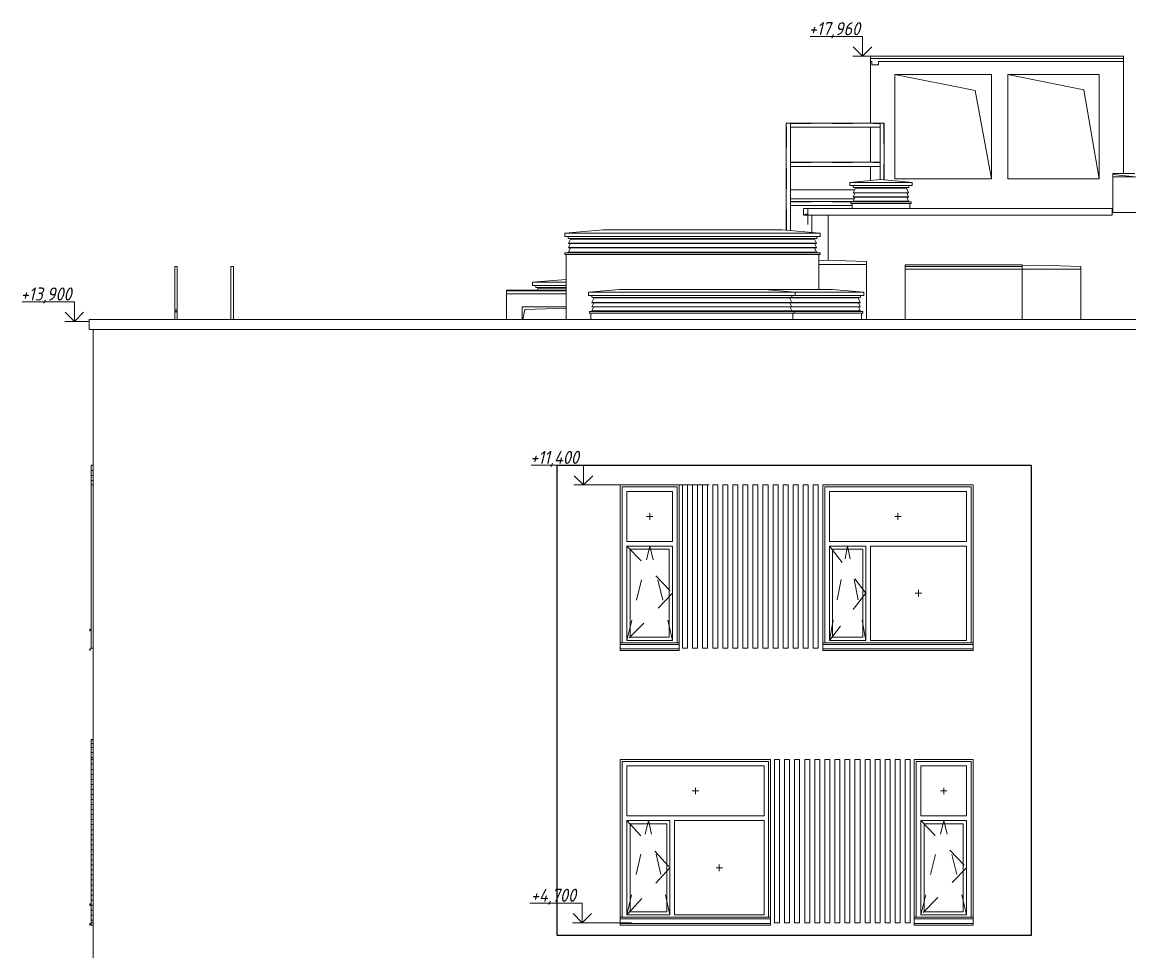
# Model space of a CAD drawing. Header units: millimetres. Extents: x -2128 to 116635, y -18248 to 18481.
# Drawn here: x -1435 to 15519, y 4256 to 18481 of the extents above; entities that cross this region are included whole.
import ezdxf

# ---------------------------------------------------------------- set-up
doc = ezdxf.new("R2010")
doc.units = ezdxf.units.MM
doc.linetypes.add('IMPORT-Невидимая', pattern=[391.222223, 282.222223, -109])
doc.linetypes.add('Штрих', pattern=[635, 317.5, -317.5])
for name, color, linetype, lineweight in [('A-DETL-1', 7, 'Continuous', 5), ('A-DETL-2', 7, 'IMPORT-Невидимая', 5), ('A-DETL-GENF', 7, 'Continuous', 9), ('A-FLOR', 7, 'Continuous', 9), ('A-GENM', 7, 'Continuous', 9), ('A-GENM-HDLN', 7, 'Штрих', 5), ('A-GLAZ-1', 7, 'Continuous', 5), ('A-GLAZ-2', 7, 'Штрих', 5), ('A-ROOF', 7, 'Continuous', 9), ('A-WALL', 7, 'Continuous', 5), ('G-ANNO-DIMS', 7, 'Continuous', 9), ('G-ANNO-DIMS-1', 7, 'Continuous', 20), ('I-WALL', 7, 'Continuous', 5), ('S-BEAM', 7, 'Continuous', 9)]:
    doc.layers.add(name, color=color, linetype=linetype, lineweight=lineweight)
doc.styles.add('ISOCPEUR_I_1', font='isocpeui.ttf', dxfattribs={"width": 0.9, "height": 200})

msp = doc.modelspace()

# ---------------------------------------------------------------- linework, layer by layer
at = {"color": 1}
for p, q in [((6755.6, 11700), (14007, 11700)), ((6755.6, 4506), (6755.6, 11700)), ((14007, 11700), (14007, 4506)), ((14007, 4506), (6755.6, 4506))]:
    msp.add_line(p, q, dxfattribs=at)
at = {"layer": 'A-DETL-1'}
msp.add_line((-410, 13900), (-460, 13900), dxfattribs=at)
at = {"layer": 'A-DETL-2'}
msp.add_line((11550, 17959.6), (11390, 17959.6), dxfattribs=at)
at = {"layer": 'A-DETL-GENF'}
for p, q in [((10590, 15385), (10590, 15530)), ((10590, 15530), (10590, 15385)), ((10590, 15385), (10590, 15530)), ((10590, 15530), (10590, 15385))]:
    msp.add_line(p, q, dxfattribs=at)
at = {"layer": 'A-FLOR'}
for p, q in [((15260, 16165), (15595, 16165)), ((15260, 16165), (15260, 16115)), ((15595, 16115), (15260, 16115))]:
    msp.add_line(p, q, dxfattribs=at)
at = {"layer": 'A-GENM'}
for p, q in [((10260, 16937), (10323, 16937)), ((10260, 16937), (10260, 15295.5)), ((10323, 15290), (10323, 16937)), ((11697, 16937), (10323, 16937)), ((10323, 16874), (11697, 16874)), ((11697, 16937), (11760, 16937)), ((11697, 16937), (11697, 16070.4)), ((11760, 16067.2), (11760, 16937)), ((11697, 16337), (10323, 16337)), ((10323, 16274), (11697, 16274)), ((11697, 15950.6), (11697, 15942.1)), ((11760, 15942.1), (11760, 15950.3)), ((10323, 15917), (11308.8, 15917)), ((10323, 15777), (11302.9, 15777)), ((11286.9, 15737), (10323, 15737)), ((10323, 15674), (11270, 15674)), ((10524.2, 15629.9), (10524.2, 15530)), ((10524.2, 15629.9), (10590, 15629.9)), ((10590, 15628.2), (10524.2, 15629.9)), ((10526.3, 15531.9), (10526.3, 15628.8)), ((10526.3, 15628.8), (10590, 15627.2)), ((10590, 15629.9), (10590, 15530)), ((15250, 15629.9), (10590, 15629.9)), ((15250, 15629.9), (15250, 15530)), ((10524.2, 15530), (10558.6, 15541.4)), ((10590, 15530), (10524.2, 15530)), ((10557.4, 15542.2), (10526.3, 15531.9)), ((10557.4, 15542.2), (10590, 15542.2)), ((10558.6, 15541.4), (10557.4, 15542.2)), ((10558.6, 15541.4), (10590, 15541.4)), ((10590, 15530), (15250, 15530)), ((10260, 15170.2), (10260, 15162.1)), ((10260, 15096.6), (10260, 15093.8)), ((10323, 15162.1), (10323, 15170.2)), ((10323, 15093.8), (10323, 15096.6)), ((10260, 15028.3), (10260, 15025.6)), ((10323, 15025.6), (10323, 15028.3)), ((900, 14735.4), (900, 14073.9)), ((932, 14743.4), (908, 14743.4)), ((940, 14073.9), (940, 14735.4)), ((1760.2, 14737.2), (1760, 14735.4)), ((1760, 14735.4), (1760, 13930)), ((1760.8, 14738.9), (1760.2, 14737.2)), ((1761.7, 14740.4), (1760.8, 14738.9)), ((1763, 14741.7), (1761.7, 14740.4)), ((1764.5, 14742.6), (1763, 14741.7)), ((1766.2, 14743.2), (1764.5, 14742.6)), ((1768, 14743.4), (1766.2, 14743.2)), ((1792, 14743.4), (1768, 14743.4)), ((1793.8, 14743.2), (1792, 14743.4)), ((1795.5, 14742.6), (1793.8, 14743.2)), ((1797, 14741.7), (1795.5, 14742.6)), ((1798.3, 14740.4), (1797, 14741.7)), ((1799.2, 14738.9), (1798.3, 14740.4)), ((1799.8, 14737.2), (1799.2, 14738.9)), ((1800, 14735.4), (1799.8, 14737.2)), ((1800, 13930), (1800, 14735.4)), ((900, 14073.9), (900, 14055)), ((904, 14055), (904, 14073.9)), ((932, 14080.2), (908, 14080.2)), ((908, 14077.1), (932, 14077.1)), ((936, 14073.9), (936, 14055)), ((940, 14055), (940, 14073.9)), ((-410, 13930), (21710, 13930)), ((-410, 13930), (-410, 13783)), ((900, 14055), (900, 13930)), ((932, 14051.9), (908, 14051.9)), ((908, 14048.7), (932, 14048.7)), ((940, 13930), (940, 14055)), ((-402.9, 13775.9), (21702.9, 13775.9))]:
    msp.add_line(p, q, dxfattribs=at)
at = {"layer": 'A-GENM', "flags": 128}
for points in [[(908, 14743.4), (906.2, 14743.2), (904.5, 14742.6), (903, 14741.7), (901.7, 14740.4), (900.8, 14738.9), (900.2, 14737.2), (900, 14735.4)], [(940, 14735.4), (939.8, 14737.2), (939.2, 14738.9), (938.3, 14740.4), (937, 14741.7), (935.5, 14742.6), (933.8, 14743.2), (932, 14743.4)]]:
    msp.add_lwpolyline(points, dxfattribs=at)
at = {"layer": 'A-GENM'}
for centre, major_axis, start_param, end_param in [((908, 14073.9), (8, 0), 1.5707963, 3.1415927), ((908, 14073.9), (4, 0), 1.5707963, 3.1415927), ((932, 14073.9), (8, 0), 0, 1.5707963), ((932, 14073.9), (4, 0), 0, 1.5707963), ((908, 14055), (8, 0), 3.1415927, 4.712389), ((908, 14055), (4, 0), 3.1415927, 4.712389), ((932, 14055), (8, 0), 4.712389, 6.2831853), ((932, 14055), (4, 0), 4.712389, 6.2831853)]:
    msp.add_ellipse(centre, major_axis=major_axis, ratio=0.7884183, start_param=start_param, end_param=end_param, dxfattribs=at)
msp.add_open_spline([(-410, 13783), (-410, 13782.5), (-409.9, 13781.3), (-409.4, 13780), (-408.8, 13779), (-408.3, 13778.4), (-407.7, 13777.8), (-407, 13777.2), (-406.3, 13776.8), (-405.5, 13776.4), (-404.7, 13776.1), (-403.9, 13776), (-403, 13775.9), (-402.5, 13775.9), (-402.2, 13776)], degree=3, knots=[0, 0, 0, 0, 0.11111111, 0.22222222, 0.27777778, 0.33333333, 0.38888889, 0.44444444, 0.5, 0.55555556, 0.61111111, 0.66666667, 0.72222222, 0.77777778, 0.77777778, 0.77777778, 0.77777778], dxfattribs=at)
msp.add_open_spline([(-403.9, 13776), (-403.6, 13776), (-403, 13775.9), (-402.5, 13775.9), (-402.2, 13776)], degree=3, dxfattribs=at)
at = {"layer": 'A-GENM-HDLN'}
for p, q in [((10266, 16937), (10260, 16937)), ((10323, 16937), (10266, 16937)), ((10266, 15295), (10266, 16937)), ((10323, 16931), (11697, 16931)), ((11697, 16937), (11754, 16937)), ((11754, 16937), (11760, 16937)), ((11754, 16937), (11754, 16067.7)), ((10323, 16331), (11697, 16331)), ((11754, 15950.3), (11754, 15942.1)), ((10323, 15731), (11250, 15731)), ((10266, 15162.1), (10266, 15170.2)), ((10266, 15093.8), (10266, 15096.6)), ((10266, 15025.6), (10266, 15028.3))]:
    msp.add_line(p, q, dxfattribs=at)
at = {"layer": 'A-GLAZ-1'}
for p, q in [((13153.3, 17433.3), (11920, 17680)), ((14816.7, 17446.7), (13650, 17680)), ((13400, 16085), (13153.3, 17433.3)), ((15050, 16085), (14816.7, 17446.7)), ((6230, 13930), (6260.8, 14084.2)), ((6260.8, 14084.2), (6890, 14104.4)), ((7720, 11400), (7720, 8902.5)), ((8620, 11400), (7720, 11400)), ((7750, 8985), (7750, 11370)), ((7750, 11370), (8590, 11370)), ((8590, 11370), (8590, 8985)), ((8620, 8902.5), (8620, 11400)), ((10820, 11400), (10820, 8902.5)), ((13120, 11400), (10820, 11400)), ((10850, 11370), (10850, 8985)), ((13090, 11370), (10850, 11370)), ((13090, 8985), (13090, 11370)), ((13120, 8902.5), (13120, 11400)), ((7820, 11300), (7820, 10535)), ((7820, 11300), (8520, 11300)), ((8520, 10535), (8520, 11300)), ((10920, 10535), (10920, 11300)), ((10920, 11300), (13020, 11300)), ((13020, 11300), (13020, 10535)), ((8520, 10535), (7820, 10535)), ((10920, 10535), (13020, 10535)), ((7820, 10465), (7820, 9020)), ((7820, 10465), (8520, 10465)), ((7870, 10415), (7870, 9070)), ((7870, 10415), (8470, 10415)), ((8470, 9070), (8470, 10415)), ((8520, 9020), (8520, 10465)), ((10920, 9020), (10920, 10465)), ((10920, 10465), (11480, 10465)), ((10970, 10415), (10970, 9070)), ((10970, 10415), (11430, 10415)), ((11430, 9070), (11430, 10415)), ((11480, 10465), (11480, 9020)), ((11550, 9020), (11550, 10465)), ((11550, 10465), (13020, 10465)), ((13020, 10465), (13020, 9020)), ((-380, 9195.6), (-400, 9191)), ((-400, 9191), (-400, 9166)), ((-400, 9166), (-394, 9166)), ((-399, 9190.2), (-380, 9194.6)), ((-399, 9167), (-399, 9190.2)), ((-394.7, 9167), (-399, 9167)), ((-389.8, 9180.4), (-394.7, 9167)), ((-394, 9166), (-388.9, 9180.1)), ((-388.9, 9180.1), (-389.8, 9180.4)), ((7820, 9020), (8520, 9020)), ((7870, 9070), (8470, 9070)), ((11480, 9020), (10920, 9020)), ((10970, 9070), (11430, 9070)), ((13020, 9020), (11550, 9020)), ((-350, 8902.5), (-400, 8891)), ((-400, 8891), (-400, 8866)), ((-400, 8866), (-394, 8866)), ((-399, 8890.2), (-350, 8901.5)), ((-399, 8867), (-399, 8890.2)), ((-394.7, 8867), (-399, 8867)), ((-389.8, 8880.4), (-394.7, 8867)), ((-394, 8866), (-388.9, 8880.1)), ((-388.9, 8880.1), (-389.8, 8880.4)), ((8620, 8985), (7720, 8985)), ((8620, 8960), (7720, 8960)), ((7720, 8891), (7720, 8902.5)), ((7720, 8866), (7720, 8891)), ((7720, 8891), (8620, 8891)), ((8620, 8866), (7720, 8866)), ((8620, 8902.5), (8620, 8891)), ((8620, 8891), (8620, 8866)), ((13120, 8985), (10820, 8985)), ((13120, 8960), (10820, 8960)), ((10820, 8891), (10820, 8902.5)), ((10820, 8866), (10820, 8891)), ((10820, 8891), (13120, 8891)), ((13120, 8866), (10820, 8866)), ((13120, 8902.5), (13120, 8891)), ((13120, 8891), (13120, 8866)), ((7720, 7200), (7720, 4702.5)), ((10020, 7200), (7720, 7200)), ((7750, 7170), (7750, 4785)), ((9990, 7170), (7750, 7170)), ((9990, 4785), (9990, 7170)), ((10020, 4702.5), (10020, 7200)), ((12220, 7200), (12220, 4702.5)), ((13120, 7200), (12220, 7200)), ((12250, 4785), (12250, 7170)), ((12250, 7170), (13090, 7170)), ((13090, 7170), (13090, 4785)), ((13120, 4702.5), (13120, 7200)), ((7820, 6335), (7820, 7100)), ((7820, 7100), (9920, 7100)), ((9920, 7100), (9920, 6335)), ((12320, 7100), (12320, 6335)), ((12320, 7100), (13020, 7100)), ((13020, 6335), (13020, 7100)), ((7820, 6335), (9920, 6335)), ((13020, 6335), (12320, 6335)), ((7820, 4820), (7820, 6265)), ((7820, 6265), (8480, 6265)), ((7870, 6215), (7870, 4870)), ((7870, 6215), (8430, 6215)), ((8430, 4870), (8430, 6215)), ((8480, 6265), (8480, 4820)), ((8550, 4820), (8550, 6265)), ((8550, 6265), (9920, 6265)), ((9920, 6265), (9920, 4820)), ((12320, 6265), (12320, 4820)), ((12320, 6265), (13020, 6265)), ((12370, 6215), (12370, 4870)), ((12370, 6215), (12970, 6215)), ((12970, 4870), (12970, 6215)), ((13020, 4820), (13020, 6265)), ((-380, 4995.6), (-400, 4991)), ((-400, 4991), (-400, 4966)), ((-400, 4966), (-394, 4966)), ((-399, 4990.2), (-380, 4994.6)), ((-399, 4967), (-399, 4990.2)), ((-394.7, 4967), (-399, 4967)), ((-389.8, 4980.4), (-394.7, 4967)), ((-394, 4966), (-388.9, 4980.1)), ((-388.9, 4980.1), (-389.8, 4980.4)), ((10020, 4785), (7720, 4785)), ((10020, 4760), (7720, 4760)), ((8480, 4820), (7820, 4820)), ((7870, 4870), (8430, 4870)), ((9920, 4820), (8550, 4820)), ((13120, 4785), (12220, 4785)), ((13120, 4760), (12220, 4760)), ((12320, 4820), (13020, 4820)), ((12370, 4870), (12970, 4870)), ((-350, 4702.5), (-400, 4691)), ((-400, 4691), (-400, 4666)), ((-400, 4666), (-394, 4666)), ((-399, 4690.2), (-350, 4701.5)), ((-399, 4667), (-399, 4690.2)), ((-394.7, 4667), (-399, 4667)), ((-389.8, 4680.4), (-394.7, 4667)), ((-394, 4666), (-388.9, 4680.1)), ((-388.9, 4680.1), (-389.8, 4680.4)), ((7720, 4691), (7720, 4702.5)), ((7720, 4666), (7720, 4691)), ((7720, 4691), (10020, 4691)), ((10020, 4666), (7720, 4666)), ((10020, 4702.5), (10020, 4691)), ((10020, 4691), (10020, 4666)), ((12220, 4691), (12220, 4702.5)), ((12220, 4666), (12220, 4691)), ((12220, 4691), (13120, 4691)), ((13120, 4666), (12220, 4666)), ((13120, 4702.5), (13120, 4691)), ((13120, 4691), (13120, 4666))]:
    msp.add_line(p, q, dxfattribs=at)
at = {"layer": 'A-GLAZ-2'}
for p, q in [((8220, 10917.5), (8120, 10917.5)), ((8170, 10967.5), (8170, 10867.5)), ((12020, 10917.5), (11920, 10917.5)), ((11970, 10967.5), (11970, 10867.5)), ((7820, 9020), (8170, 10465)), ((7820, 10465), (8520, 9742.5)), ((8520, 9020), (8170, 10465)), ((10920, 9020), (11200, 10465)), ((10920, 10465), (11480, 9742.5)), ((11480, 9020), (11200, 10465)), ((8520, 9742.5), (7820, 9020)), ((11480, 9742.5), (10920, 9020)), ((12335, 9742.5), (12235, 9742.5)), ((12285, 9792.5), (12285, 9692.5)), ((8920, 6717.5), (8820, 6717.5)), ((8870, 6767.5), (8870, 6667.5)), ((12720, 6717.5), (12620, 6717.5)), ((12670, 6767.5), (12670, 6667.5)), ((7820, 4820), (8150, 6265)), ((7820, 6265), (8480, 5542.5)), ((8480, 4820), (8150, 6265)), ((12320, 4820), (12670, 6265)), ((12320, 6265), (13020, 5542.5)), ((13020, 4820), (12670, 6265)), ((8480, 5542.5), (7820, 4820)), ((9285, 5542.5), (9185, 5542.5)), ((9235, 5592.5), (9235, 5492.5)), ((13020, 5542.5), (12320, 4820))]:
    msp.add_line(p, q, dxfattribs=at)
at = {"layer": 'A-ROOF'}
for p, q in [((11550, 17960.6), (11550, 17880)), ((11550, 17960.6), (15420, 17960.6)), ((15420, 17924), (11550, 17924)), ((11550, 17880), (11570, 17880)), ((11570, 17880), (11570, 17830)), ((11670, 17830), (11570, 17830)), ((11670, 17830), (11670, 17876.8)), ((11670, 17876.8), (15420, 17876.8)), ((15420, 17960.6), (15420, 17876.8)), ((10855, 14838), (10760, 14835.2)), ((10760, 14775), (11490, 14775)), ((11490, 14819), (10855, 14838)), ((11490, 14819), (11490, 14775)), ((12080, 14700), (12080, 14768.9)), ((13870, 14768.9), (12080, 14768.9)), ((13870, 14700), (13870, 14768.9)), ((14135, 14763), (13870, 14755.1)), ((14770, 14744), (14135, 14763)), ((13870, 14744), (12080, 14744)), ((12080, 14700), (14770, 14700)), ((14770, 14744), (14770, 14700)), ((5980, 14325), (5980, 14380.2)), ((6890, 14380.2), (5980, 14380.2)), ((6890, 14369), (5980, 14369)), ((5980, 14325), (6890, 14325))]:
    msp.add_line(p, q, dxfattribs=at)
at = {"layer": 'A-WALL'}
for p, q in [((11550, 16937), (11550, 17880)), ((15420, 17876.8), (15420, 16165)), ((11920, 16085), (11920, 17680)), ((11920, 17680), (13400, 17680)), ((13400, 17680), (13400, 16085)), ((13650, 16085), (13650, 17680)), ((13650, 17680), (15050, 17680)), ((15050, 17680), (15050, 16085)), ((11550, 16337), (11550, 16874)), ((11550, 16057.6), (11550, 16274)), ((11550, 15942.1), (11550, 15950.2)), ((13400, 16085), (11920, 16085)), ((15050, 16085), (13650, 16085)), ((11270, 15708.1), (11270, 15629.9)), ((12150, 15629.9), (12150, 15708.1)), ((10650, 15261.4), (10650, 15530)), ((10900, 15530), (10900, 14836.7)), ((16743.2, 15570), (15250, 15570)), ((10650, 15162.1), (10650, 15170.2)), ((10650, 15093.8), (10650, 15096.6)), ((6890, 14926.5), (6890, 13930)), ((10650, 15025.6), (10650, 15028.3)), ((10760, 14926.5), (10760, 14391.6)), ((11490, 13930), (11490, 14775)), ((12080, 13930), (12080, 14700)), ((13870, 14700), (13870, 13930)), ((14770, 14700), (14770, 13930)), ((5980, 14325), (5980, 13930)), ((10760, 14270.2), (10760, 14262.1)), ((6220, 13930), (6220, 14125)), ((6220, 14125), (6890, 14125)), ((7270, 13930), (7270, 14028.1)), ((10360, 14028.1), (10360, 13930)), ((11410, 14028.1), (11410, 13930)), ((-350, 13776), (-350, -92)), ((7720, 8902.5), (7720, 11400)), ((7720, 11400), (8620, 11400)), ((8620, 11400), (8620, 8902.5)), ((10820, 11400), (13120, 11400)), ((10820, 8902.5), (10820, 11400)), ((13120, 11400), (13120, 8902.5)), ((7720, 7200), (10020, 7200)), ((7720, 4702.5), (7720, 7200)), ((10020, 7200), (10020, 4702.5)), ((12220, 7200), (13120, 7200)), ((12220, 4702.5), (12220, 7200)), ((13120, 7200), (13120, 4702.5))]:
    msp.add_line(p, q, dxfattribs=at)
at = {"layer": 'G-ANNO-DIMS'}
for p, q in [((11426.9, 18259.6), (10626.9, 18259.6)), ((11426.9, 17959.6), (11426.9, 18259.6)), ((11578.5, 17959.6), (11278.5, 17959.6)), ((-635.1, 14200), (-1435.1, 14200)), ((-635.1, 13900), (-635.1, 14200)), ((-483.5, 13900), (-783.5, 13900)), ((-410, 13900), (-635.1, 13900)), ((7155.6, 11700), (6355.6, 11700)), ((7155.6, 11400), (7155.6, 11700)), ((7307.2, 11400), (7007.3, 11400)), ((9081.8, 11400), (7155.6, 11400)), ((7137.8, 5000), (6337.8, 5000)), ((7137.8, 4700), (7137.8, 5000)), ((7289.4, 4700), (6989.5, 4700)), ((7890, 4700), (7137.8, 4700))]:
    msp.add_line(p, q, dxfattribs=at)
at = {"layer": 'G-ANNO-DIMS-1'}
for p, q in [((11426.9, 17959.6), (11285.5, 18101)), ((11426.9, 17959.6), (11568.3, 18101)), ((-635.1, 13900), (-776.5, 14041.4)), ((-635.1, 13900), (-493.7, 14041.4)), ((7155.6, 11400), (7014.2, 11541.4)), ((7155.6, 11400), (7297.1, 11541.4)), ((7137.8, 4700), (6996.4, 4841.4)), ((7137.8, 4700), (7279.2, 4841.4))]:
    msp.add_line(p, q, dxfattribs=at)
at = {"layer": 'I-WALL'}
for p, q in [((18692, 15797.6), (15260, 16149.3)), ((15260, 16115), (15260, 15570)), ((-380, 11623), (-380, 11700)), ((-380, 11700), (-350, 11700)), ((-380, 11543.1), (-380, 11623)), ((-350, 11623), (-380, 11623)), ((-380, 11466.1), (-380, 11543.1)), ((-380, 11543.1), (-350, 11543.1)), ((-380, 11401), (-380, 11466.1)), ((-350, 11466.1), (-380, 11466.1)), ((-380, 8900), (-380, 11401)), ((-380, 11401), (-350, 11401)), ((8749, 11400), (8672, 11400)), ((8672, 11400), (8672, 8900)), ((8749, 8900), (8749, 11400)), ((8903, 11400), (8826, 11400)), ((8826, 11400), (8826, 8900)), ((8903, 8900), (8903, 11400)), ((9057, 11400), (8980, 11400)), ((8980, 11400), (8980, 8900)), ((9057, 8900), (9057, 11400)), ((9211, 11400), (9134, 11400)), ((9134, 11400), (9134, 8900)), ((9211, 8900), (9211, 11400)), ((9365, 11400), (9288, 11400)), ((9288, 11400), (9288, 8900)), ((9365, 8900), (9365, 11400)), ((9519, 11400), (9442, 11400)), ((9442, 11400), (9442, 8900)), ((9519, 8900), (9519, 11400)), ((9673, 11400), (9596, 11400)), ((9596, 11400), (9596, 8900)), ((9673, 8900), (9673, 11400)), ((9827, 11400), (9750, 11400)), ((9750, 11400), (9750, 8900)), ((9827, 8900), (9827, 11400)), ((9981, 11400), (9904, 11400)), ((9904, 11400), (9904, 8900)), ((9981, 8900), (9981, 11400)), ((10135, 11400), (10058, 11400)), ((10058, 11400), (10058, 8900)), ((10135, 8900), (10135, 11400)), ((10289, 11400), (10212, 11400)), ((10212, 11400), (10212, 8900)), ((10289, 8900), (10289, 11400)), ((10443, 11400), (10366, 11400)), ((10366, 11400), (10366, 8900)), ((10443, 8900), (10443, 11400)), ((10597, 11400), (10520, 11400)), ((10520, 11400), (10520, 8900)), ((10597, 8900), (10597, 11400)), ((10751, 11400), (10674, 11400)), ((10674, 11400), (10674, 8900)), ((10751, 8900), (10751, 11400)), ((-361, 8900), (-380, 8900)), ((-350, 8900), (-356.6, 8900)), ((8672, 8900), (8749, 8900)), ((8826, 8900), (8903, 8900)), ((8980, 8900), (9057, 8900)), ((9134, 8900), (9211, 8900)), ((9288, 8900), (9365, 8900)), ((9442, 8900), (9519, 8900)), ((9596, 8900), (9673, 8900)), ((9750, 8900), (9827, 8900)), ((9904, 8900), (9981, 8900)), ((10058, 8900), (10135, 8900)), ((10212, 8900), (10289, 8900)), ((10366, 8900), (10443, 8900)), ((10520, 8900), (10597, 8900)), ((10674, 8900), (10751, 8900)), ((-380, 7500), (-380, 7502.9)), ((-380, 7502.9), (-350, 7502.9)), ((-380, 7445), (-380, 7500)), ((-380, 7500), (-350, 7500)), ((-380, 7383.6), (-380, 7445)), ((-350, 7445), (-380, 7445)), ((-380, 7306.6), (-380, 7383.6)), ((-380, 7383.6), (-350, 7383.6)), ((-380, 7229.6), (-380, 7306.6)), ((-350, 7306.6), (-380, 7306.6)), ((-380, 7200), (-380, 7229.6)), ((-380, 7229.6), (-350, 7229.6)), ((-380, 5739.9), (-380, 7200)), ((-380, 7200), (-350, 7200)), ((-350, 7127), (-380, 7127)), ((10157, 7200), (10080, 7200)), ((10080, 7200), (10080, 4700)), ((10157, 4700), (10157, 7200)), ((10311, 7200), (10234, 7200)), ((10234, 7200), (10234, 4700)), ((10311, 4700), (10311, 7200)), ((10465, 7200), (10388, 7200)), ((10388, 7200), (10388, 4700)), ((10465, 4700), (10465, 7200)), ((10619, 7200), (10542, 7200)), ((10542, 7200), (10542, 4700)), ((10619, 4700), (10619, 7200)), ((10773, 7200), (10696, 7200)), ((10696, 7200), (10696, 4700)), ((10773, 4700), (10773, 7200)), ((10927, 7200), (10850, 7200)), ((10850, 7200), (10850, 4700)), ((10927, 4700), (10927, 7200)), ((11081, 7200), (11004, 7200)), ((11004, 7200), (11004, 4700)), ((11081, 4700), (11081, 7200)), ((11235, 7200), (11158, 7200)), ((11158, 7200), (11158, 4700)), ((11235, 4700), (11235, 7200)), ((11389, 7200), (11312, 7200)), ((11312, 7200), (11312, 4700)), ((11389, 4700), (11389, 7200)), ((11543, 7200), (11466, 7200)), ((11466, 7200), (11466, 4700)), ((11543, 4700), (11543, 7200)), ((11697, 7200), (11620, 7200)), ((11620, 7200), (11620, 4700)), ((11697, 4700), (11697, 7200)), ((11851, 7200), (11774, 7200)), ((11774, 7200), (11774, 4700)), ((11851, 4700), (11851, 7200)), ((12005, 7200), (11928, 7200)), ((11928, 7200), (11928, 4700)), ((12005, 4700), (12005, 7200)), ((12159, 7200), (12082, 7200)), ((12082, 7200), (12082, 4700)), ((12159, 4700), (12159, 7200)), ((-380, 7047.1), (-350, 7047.1)), ((-350, 6970.1), (-380, 6970.1)), ((-380, 6893.1), (-350, 6893.1)), ((-350, 6816.1), (-380, 6816.1)), ((-380, 6739.1), (-350, 6739.1)), ((-350, 6662.1), (-380, 6662.1)), ((-380, 6585.1), (-350, 6585.1)), ((-350, 6508.1), (-380, 6508.1)), ((-380, 6433.1), (-350, 6433.1)), ((-350, 6356.1), (-380, 6356.1)), ((-380, 6279.1), (-350, 6279.1)), ((-350, 6202.1), (-380, 6202.1)), ((-380, 6124.5), (-350, 6124.5)), ((-350, 6047.5), (-380, 6047.5)), ((-380, 5971.1), (-350, 5971.1)), ((-350, 5894.1), (-380, 5894.1)), ((-380, 5816.9), (-350, 5816.9)), ((-380, 4970), (-380, 5739.9)), ((-350, 5739.9), (-380, 5739.9)), ((-380, 5662.9), (-350, 5662.9)), ((-350, 5585.9), (-380, 5585.9)), ((-380, 5508.8), (-350, 5508.8)), ((-350, 5431.8), (-380, 5431.8)), ((-380, 5355), (-350, 5355)), ((-350, 5278), (-380, 5278)), ((-380, 5201.5), (-350, 5201.5)), ((-350, 5124.5), (-380, 5124.5)), ((-380, 5047), (-350, 5047)), ((-380, 4695.6), (-380, 4970)), ((-350, 4970), (-380, 4970)), ((-380, 4893.1), (-350, 4893.1)), ((-350, 4816.1), (-380, 4816.1)), ((-380, 4740.4), (-350, 4740.4)), ((-380, 4666), (-380, 4694.7)), ((-350, 4666), (-380, 4666)), ((10080, 4700), (10157, 4700)), ((10234, 4700), (10311, 4700)), ((10388, 4700), (10465, 4700)), ((10542, 4700), (10619, 4700)), ((10696, 4700), (10773, 4700)), ((10850, 4700), (10927, 4700)), ((11004, 4700), (11081, 4700)), ((11158, 4700), (11235, 4700)), ((11312, 4700), (11389, 4700)), ((11466, 4700), (11543, 4700)), ((11620, 4700), (11697, 4700)), ((11774, 4700), (11851, 4700)), ((11928, 4700), (12005, 4700)), ((12082, 4700), (12159, 4700))]:
    msp.add_line(p, q, dxfattribs=at)
at = {"layer": 'S-BEAM'}
for p, q in [((11235, 16030), (11710, 16071.6)), ((11710, 16071.6), (11235, 16030)), ((11235, 15980), (11235, 16030)), ((11235, 16030), (11235, 15980)), ((12185, 16030), (11235, 16030)), ((12185, 15980), (11235, 15980)), ((11285, 15956), (11285, 15980)), ((11320.5, 15942.1), (11286.7, 15869.6)), ((11291, 15950), (12129, 15950)), ((12099.5, 15942.1), (11320.5, 15942.1)), ((11710, 16071.6), (12185, 16030)), ((12185, 16030), (11710, 16071.6)), ((12133.3, 15869.6), (12099.5, 15942.1)), ((12135, 15980), (12135, 15956)), ((12185, 16030), (12185, 15980)), ((12185, 15980), (12185, 16030)), ((11286.7, 15869.6), (11291.2, 15867.5)), ((12133.3, 15869.6), (11286.7, 15869.6)), ((11286.7, 15805.9), (11315.4, 15867.5)), ((11315.4, 15867.5), (11286.7, 15805.9)), ((11291.2, 15803.7), (11286.7, 15805.9)), ((11286.7, 15805.9), (11291.2, 15803.7)), ((12133.3, 15805.9), (11286.7, 15805.9)), ((11286.7, 15742.1), (11315.4, 15803.7)), ((11315.4, 15803.7), (11286.7, 15742.1)), ((11291.2, 15867.5), (12128.8, 15867.5)), ((11291.2, 15803.7), (12128.8, 15803.7)), ((12104.6, 15867.5), (12133.3, 15805.9)), ((12133.3, 15805.9), (12104.6, 15867.5)), ((12104.6, 15803.7), (12133.3, 15742.1)), ((12133.3, 15742.1), (12104.6, 15803.7)), ((12128.8, 15867.5), (12133.3, 15869.6)), ((12133.3, 15805.9), (12128.8, 15803.7)), ((12128.8, 15803.7), (12133.3, 15805.9)), ((11315.5, 15740), (11250, 15733.1)), ((11250, 15733.1), (12170, 15733.1)), ((11250, 15733.1), (11250, 15708.1)), ((11250, 15708.1), (12170, 15708.1)), ((11291.2, 15740), (11286.7, 15742.1)), ((11286.7, 15742.1), (11291.2, 15740)), ((12133.3, 15742.1), (11286.7, 15742.1)), ((11291.2, 15740), (12128.8, 15740)), ((12170, 15733.1), (12104.5, 15740)), ((12133.3, 15742.1), (12128.8, 15740)), ((12128.8, 15740), (12133.3, 15742.1)), ((12170, 15708.1), (12170, 15733.1)), ((7460, 15301.6), (6870, 15250)), ((10190, 15301.6), (7460, 15301.6)), ((7460, 15301.6), (10190, 15301.6)), ((10780, 15250), (10190, 15301.6)), ((6870, 15250), (6870, 15200)), ((10780, 15250), (6870, 15250)), ((10780, 15200), (6870, 15200)), ((6920, 15176), (6920, 15200)), ((6925.9, 15098.7), (6955.5, 15162.1)), ((6955.5, 15162.1), (6925.9, 15098.7)), ((6930.4, 15096.6), (6925.9, 15098.7)), ((6925.9, 15098.7), (6930.4, 15096.6)), ((10724.1, 15098.7), (6925.9, 15098.7)), ((6955.5, 15093.8), (6925.9, 15030.4)), ((6925.9, 15030.4), (6955.5, 15093.8)), ((6926, 15170), (10724, 15170)), ((6930.4, 15096.6), (10719.6, 15096.6)), ((10694.5, 15162.1), (6955.5, 15162.1)), ((10694.5, 15093.8), (6955.5, 15093.8)), ((7143, 15162.1), (7143, 15170.2)), ((7143, 15093.8), (7143, 15096.6)), ((7233, 15170.2), (7233, 15162.1)), ((7233, 15096.6), (7233, 15093.8)), ((7688.7, 15162.1), (7688.7, 15170.2)), ((7688.7, 15093.8), (7688.7, 15096.6)), ((7778.7, 15170.2), (7778.7, 15162.1)), ((7778.7, 15096.6), (7778.7, 15093.8)), ((8234.3, 15162.1), (8234.3, 15170.2)), ((8234.3, 15093.8), (8234.3, 15096.6)), ((8324.3, 15170.2), (8324.3, 15162.1)), ((8324.3, 15096.6), (8324.3, 15093.8)), ((8780, 15162.1), (8780, 15170.6)), ((8780, 15093.8), (8780, 15096.6)), ((8870, 15170.6), (8870, 15162.1)), ((8870, 15096.6), (8870, 15093.8)), ((9325.7, 15162.1), (9325.7, 15170.3)), ((9325.7, 15093.8), (9325.7, 15096.6)), ((9415.7, 15170.3), (9415.7, 15162.1)), ((9415.7, 15096.6), (9415.7, 15093.8)), ((9871.3, 15162.1), (9871.3, 15170.3)), ((9871.3, 15093.8), (9871.3, 15096.6)), ((9961.3, 15170.2), (9961.3, 15162.1)), ((9961.3, 15096.6), (9961.3, 15093.8)), ((10417, 15162.1), (10417, 15170.2)), ((10417, 15093.8), (10417, 15096.6)), ((10507, 15170.2), (10507, 15162.1)), ((10507, 15096.6), (10507, 15093.8)), ((10694.5, 15162.1), (10724.1, 15098.7)), ((10724.1, 15098.7), (10694.5, 15162.1)), ((10724.1, 15030.4), (10694.5, 15093.8)), ((10694.5, 15093.8), (10724.1, 15030.4)), ((10724.1, 15098.7), (10719.6, 15096.6)), ((10719.6, 15096.6), (10724.1, 15098.7)), ((10730, 15200), (10730, 15176)), ((10780, 15200), (10780, 15250)), ((6950.5, 14960), (6870, 14951.5)), ((6870, 14951.5), (10780, 14951.5)), ((6870, 14951.5), (6870, 14926.5)), ((6870, 14926.5), (10780, 14926.5)), ((6925.9, 15030.4), (6930.4, 15028.3)), ((10724.1, 15030.4), (6925.9, 15030.4)), ((6930.4, 15028.3), (6925.9, 15030.4)), ((6955.5, 15025.6), (6925.9, 14962.1)), ((6925.9, 14962.1), (6955.5, 15025.6)), ((6925.9, 14962.1), (6930.4, 14960)), ((10724.1, 14962.1), (6925.9, 14962.1)), ((6930.4, 14960), (6925.9, 14962.1)), ((6930.4, 15028.3), (10719.6, 15028.3)), ((6930.4, 14960), (10719.6, 14960)), ((10694.5, 15025.6), (6955.5, 15025.6)), ((7143, 15025.6), (7143, 15028.3)), ((7233, 15028.3), (7233, 15025.6)), ((7688.7, 15025.6), (7688.7, 15028.3)), ((7778.7, 15028.3), (7778.7, 15025.6)), ((8234.3, 15025.6), (8234.3, 15028.3)), ((8324.3, 15028.3), (8324.3, 15025.6)), ((8780, 15025.6), (8780, 15028.3)), ((8870, 15028.3), (8870, 15025.6)), ((9325.7, 15025.6), (9325.7, 15028.3)), ((9415.7, 15028.3), (9415.7, 15025.6)), ((9871.3, 15025.6), (9871.3, 15028.3)), ((9961.3, 15028.3), (9961.3, 15025.6)), ((10417, 15025.6), (10417, 15028.3)), ((10507, 15028.3), (10507, 15025.6)), ((10724.1, 14962.1), (10694.5, 15025.6)), ((10694.5, 15025.6), (10724.1, 14962.1)), ((10699.5, 14960), (10780, 14951.5)), ((10719.6, 15028.3), (10724.1, 15030.4)), ((10724.1, 15030.4), (10719.6, 15028.3)), ((10719.6, 14960), (10724.1, 14962.1)), ((10724.1, 14962.1), (10719.6, 14960)), ((10780, 14951.5), (10780, 14926.5)), ((6375, 14500), (6890, 14545.1)), ((6890, 14545.1), (6375, 14500)), ((6375, 14450), (6375, 14500)), ((6375, 14500), (6375, 14450)), ((6890, 14500), (6375, 14500)), ((6890, 14450), (6375, 14450)), ((6425, 14426), (6425, 14450)), ((6431, 14420), (6890, 14420)), ((6460.5, 14412.1), (6445.6, 14380.2)), ((6890, 14412.1), (6460.5, 14412.1)), ((7710, 14391.6), (7235, 14350)), ((7235, 14350), (7235, 14300)), ((10395, 14350), (7235, 14350)), ((10395, 14300), (7235, 14300)), ((7285, 14276), (7285, 14300)), ((7286.7, 14189.6), (7320.5, 14262.1)), ((7320.5, 14262.1), (7286.7, 14189.6)), ((7291, 14270), (10339, 14270)), ((10309.5, 14262.1), (7320.5, 14262.1)), ((9920, 14391.6), (7710, 14391.6)), ((7710, 14391.6), (9920, 14391.6)), ((10395, 14350), (9920, 14391.6)), ((10970, 14391.6), (9920, 14391.6)), ((9920, 14391.6), (10970, 14391.6)), ((10309.5, 14262.1), (10343.3, 14189.6)), ((10343.3, 14189.6), (10309.5, 14262.1)), ((11359.5, 14262.1), (10309.5, 14262.1)), ((10339, 14270), (11389, 14270)), ((10345, 14300), (10345, 14276)), ((10395, 14300), (10395, 14350)), ((11445, 14350), (10395, 14350)), ((11445, 14300), (10395, 14300)), ((11445, 14350), (10970, 14391.6)), ((11359.5, 14262.1), (11393.3, 14189.6)), ((11393.3, 14189.6), (11359.5, 14262.1)), ((11395, 14300), (11395, 14276)), ((11395, 14276), (11395, 14300)), ((11445, 14300), (11445, 14350)), ((7291.2, 14187.5), (7286.7, 14189.6)), ((7286.7, 14189.6), (7291.2, 14187.5)), ((10343.3, 14189.6), (7286.7, 14189.6)), ((7315.4, 14187.5), (7286.7, 14125.9)), ((7286.7, 14125.9), (7291.2, 14123.7)), ((10343.3, 14125.9), (7286.7, 14125.9)), ((7315.4, 14123.7), (7286.7, 14062.1)), ((7291.2, 14187.5), (10338.8, 14187.5)), ((7291.2, 14123.7), (10338.8, 14123.7)), ((10343.3, 14125.9), (10314.6, 14187.5)), ((10343.3, 14062.1), (10314.6, 14123.7)), ((10343.3, 14189.6), (10338.8, 14187.5)), ((10338.8, 14187.5), (10343.3, 14189.6)), ((10338.8, 14187.5), (11388.8, 14187.5)), ((10338.8, 14123.7), (10343.3, 14125.9)), ((10338.8, 14123.7), (11388.8, 14123.7)), ((11393.3, 14189.6), (10343.3, 14189.6)), ((11393.3, 14125.9), (10343.3, 14125.9)), ((11393.3, 14125.9), (11364.6, 14187.5)), ((11393.3, 14062.1), (11364.6, 14123.7)), ((11393.3, 14189.6), (11388.8, 14187.5)), ((11388.8, 14187.5), (11393.3, 14189.6)), ((11388.8, 14123.7), (11393.3, 14125.9)), ((7315.5, 14060), (7250, 14053.1)), ((7250, 14053.1), (10380, 14053.1)), ((7250, 14053.1), (7250, 14028.1)), ((7250, 14028.1), (10380, 14028.1)), ((7286.7, 14062.1), (7291.2, 14060)), ((10343.3, 14062.1), (7286.7, 14062.1)), ((7291.2, 14060), (10338.8, 14060)), ((10314.5, 14060), (10380, 14053.1)), ((10338.8, 14060), (10343.3, 14062.1)), ((10338.8, 14060), (11388.8, 14060)), ((11393.3, 14062.1), (10343.3, 14062.1)), ((10380, 14053.1), (10380, 14028.1)), ((10380, 14053.1), (11430, 14053.1)), ((10380, 14028.1), (11430, 14028.1)), ((11364.5, 14060), (11430, 14053.1)), ((11388.8, 14060), (11393.3, 14062.1)), ((11430, 14053.1), (11430, 14028.1))]:
    msp.add_line(p, q, dxfattribs=at)
at = {"layer": 'S-BEAM', "flags": 128}
for points in [[(11291, 15950), (11289.7, 15950.2), (11288.4, 15950.6), (11287.3, 15951.3), (11286.3, 15952.3), (11285.6, 15953.4), (11285.2, 15954.7), (11285, 15956)], [(12135, 15956), (12134.8, 15954.7), (12134.4, 15953.4), (12133.7, 15952.3), (12132.7, 15951.3), (12131.6, 15950.6), (12130.3, 15950.2), (12129, 15950)], [(6926, 15170), (6924.7, 15170.2), (6923.4, 15170.6), (6922.3, 15171.3), (6921.3, 15172.3), (6920.6, 15173.4), (6920.2, 15174.7), (6920, 15176)], [(10730, 15176), (10729.9, 15174.7), (10729.4, 15173.4), (10728.7, 15172.3), (10727.7, 15171.3), (10726.6, 15170.6), (10725.3, 15170.2), (10724, 15170)], [(6431, 14420), (6429.7, 14420.2), (6428.4, 14420.6), (6427.3, 14421.3), (6426.3, 14422.3), (6425.6, 14423.4), (6425.2, 14424.7), (6425, 14426)], [(7291, 14270), (7289.7, 14270.2), (7288.4, 14270.6), (7287.3, 14271.3), (7286.3, 14272.3), (7285.6, 14273.4), (7285.2, 14274.7), (7285, 14276)], [(10345, 14276), (10344.9, 14274.7), (10344.4, 14273.4), (10343.7, 14272.3), (10342.7, 14271.3), (10341.6, 14270.6), (10340.3, 14270.2), (10339, 14270)], [(11395, 14276), (11394.9, 14274.7), (11394.4, 14273.4), (11393.7, 14272.3), (11392.7, 14271.3), (11391.6, 14270.6), (11390.3, 14270.2), (11389, 14270)], [(11389, 14270), (11390.3, 14270.2), (11391.6, 14270.6), (11392.7, 14271.3), (11393.7, 14272.3), (11394.4, 14273.4), (11394.9, 14274.7), (11395, 14276)]]:
    msp.add_lwpolyline(points, dxfattribs=at)

# ---------------------------------------------------------------- texts
at = {"layer": 'G-ANNO-DIMS', "style": 'ISOCPEUR_I_1', "width": 0.9}
for s, p in [('+17,960', (10604.6, 18280.9)), ('+13,900', (-1457.4, 14221.3)), ('+11,400', (6341.4, 11721.3)), ('+4,700', (6351.4, 5021.3))]:
    msp.add_text(s, height=200, dxfattribs=at).set_placement(p)

doc.saveas('drawing.dxf')
